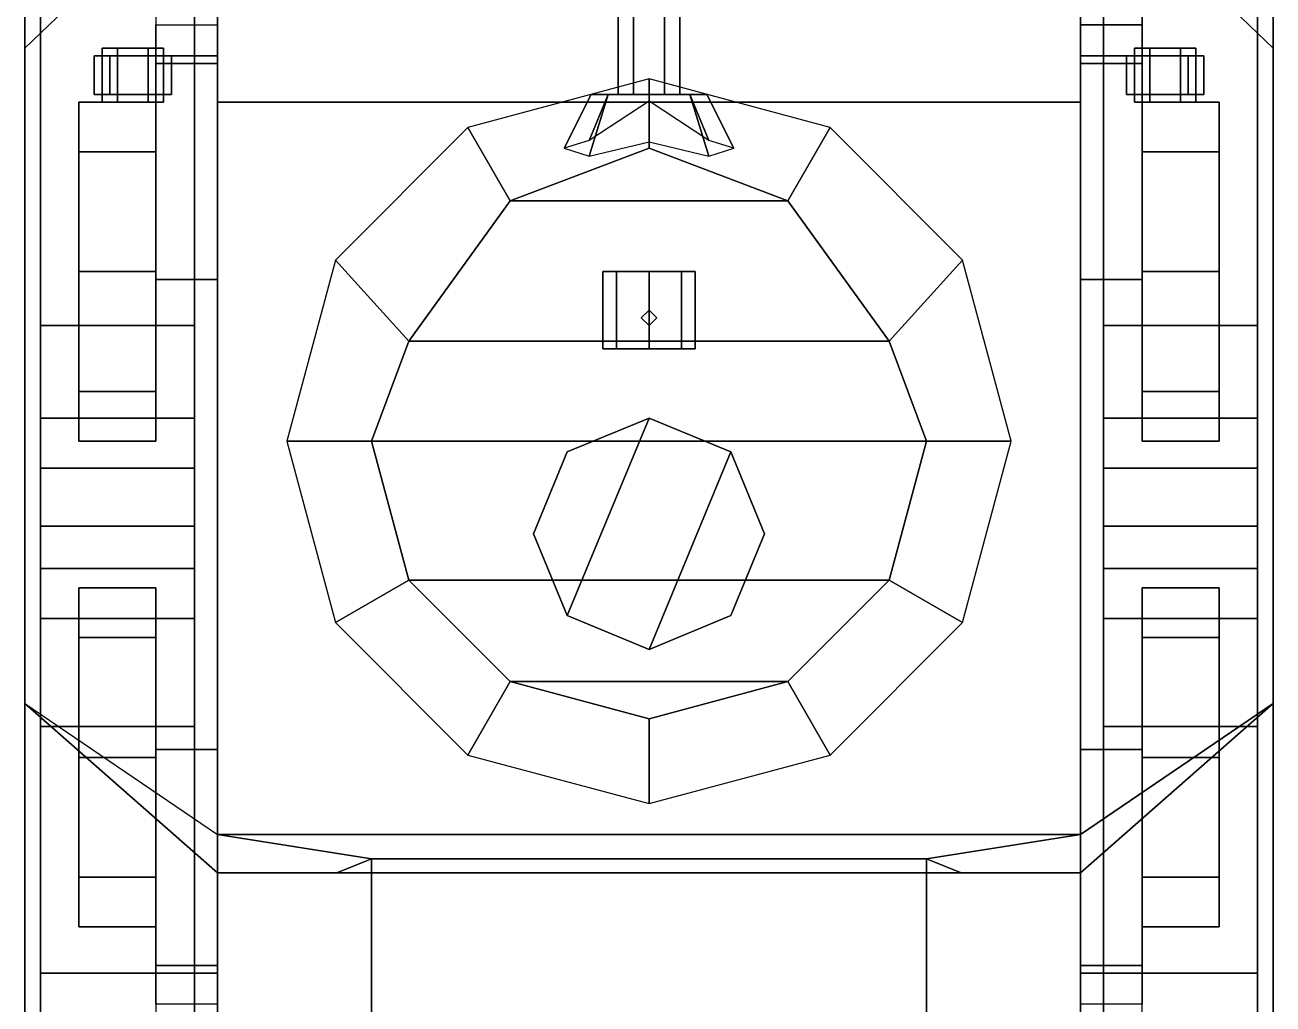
# Model space of a CAD drawing. Header units: millimetres. Extents: x -0.8 to 3, y -1.8 to 10.
# Drawn here: x -0.81 to 0.81, y -0.69 to 0.58 of the extents above; entities that cross this region are included whole.
import ezdxf

# ---------------------------------------------------------------- set-up
doc = ezdxf.new("R2010")
doc.units = ezdxf.units.MM
for name, color, linetype in [('barrel', 1, 'Continuous'), ('tracks', 3, 'Continuous'), ('turret', 2, 'Continuous'), ('wheels', 2, 'Continuous')]:
    doc.layers.add(name, color=color, linetype=linetype)

msp = doc.modelspace()

# ---------------------------------------------------------------- linework, layer by layer
for points in [[(-0.56, 1.53, 0.56), (-0.56, 0.97, 0.3), (-0.56, -1.57, 0.3), (-0.56, 1.6, 0.74)], [(-0.56, 1.6, 0.74), (-0.56, -1.57, 0.3), (-0.56, -1.57, 0.74), (-0.56, 1.16, 0.87)], [(0.56, -1.57, 0.3), (0.56, 0.97, 0.3), (0.56, 1.53, 0.56), (0.56, 1.6, 0.74)], [(0.56, -1.57, 0.74), (0.56, -1.57, 0.3), (0.56, 1.6, 0.74), (0.56, 1.16, 0.87)], [(-0.56, 1.16, 0.84), (-0.56, -1.57, 0.71), (-0.81, -1.57, 0.71), (-0.81, 1.16, 0.84)], [(-0.81, 1.16, 0.84), (-0.81, -1.57, 0.71), (-0.81, -1.57, 0.74), (-0.81, 1.16, 0.87)], [(-0.81, 1.16, 0.87), (-0.81, 0.55, 0.841), (-0.56, 0.79, 0.8524), (-0.56, 1.16, 0.87)], [(0.81, 1.16, 0.84), (0.81, -1.57, 0.71), (0.56, -1.57, 0.71), (0.56, 1.16, 0.84)], [(0.56, 1.16, 0.87), (0.56, 0.79, 0.8524), (0.81, 0.55, 0.841), (0.81, 1.16, 0.87)], [(0.81, -1.57, 0.74), (0.81, -1.57, 0.71), (0.81, 1.16, 0.84), (0.81, 1.16, 0.87)], [(-0.56, -1.57, 0.3), (-0.56, 0.97, 0.3), (0.56, 0.97, 0.3), (0.56, -1.57, 0.3)], [(0.56, 0.63, 0.27), (0.56, 0.58, 0.3), (0.56, 0.58, 0.3), (0.56, 0.8907, 0.3)], [(-0.56, 0.79, 0.8524), (-0.81, 0.55, 0.841), (-0.81, 0.55, 1.22), (-0.56, 0.79, 1.33)], [(-0.81, 0.55, 1.22), (-0.81, -0.3, 1.22), (-0.56, -0.47, 1.33), (-0.56, 0.79, 1.33)], [(-0.56, 0.79, 1.33), (-0.56, -0.47, 1.33), (0.56, -0.47, 1.33), (0.56, 0.79, 1.33)], [(0.81, 0.55, 1.22), (0.81, 0.55, 0.841), (0.56, 0.79, 0.8524), (0.56, 0.79, 1.33)], [(0.56, -0.47, 1.33), (0.81, -0.3, 1.22), (0.81, 0.55, 1.22), (0.56, 0.79, 1.33)], [(-0.56, 0.54, 0.44), (-0.56, 0.62, 0.44), (-0.64, 0.62, 0.44), (-0.64, 0.54, 0.44)], [(-0.56, 0.58, 0.3), (-0.56, 0.53, 0.27), (-0.56, 0.58, 0.26), (-0.56, 0.63, 0.27)], [(0.64, 0.63, 0.27), (0.64, 0.58, 0.26), (0.56, 0.58, 0.26), (0.56, 0.63, 0.27)], [(0.56, 0.58, 0.3), (0.56, 0.63, 0.27), (0.56, 0.58, 0.26), (0.56, 0.53, 0.27)], [(0.56, 0.62, 0.44), (0.56, 0.54, 0.44), (0.64, 0.54, 0.44), (0.64, 0.62, 0.44)], [(0.64, 0.58, 0.44), (0.64, 0.58, 0.26), (0.64, 0.63, 0.27), (0.64, 0.62, 0.44)], [(-0.64, 0.58, 0.44), (-0.64, 0.58, 0.26), (-0.64, 0.53, 0.27), (-0.64, 0.54, 0.44)], [(-0.64, 0.53, 0.27), (-0.64, 0.58, 0.26), (-0.56, 0.58, 0.26), (-0.56, 0.53, 0.27)], [(-0.56, 0.53, 0.27), (-0.56, 0.58, 0.3), (-0.56, 0.58, 0.3), (-0.56, 0.2693, 0.3)], [(0.56, 0.53, 0.27), (0.56, 0.58, 0.26), (0.64, 0.58, 0.26), (0.64, 0.53, 0.27)], [(0.56, 0.58, 0.3), (0.56, 0.53, 0.27), (0.56, 0.53, 0.27), (0.56, 0.2693, 0.3)], [(0.64, 0.53, 0.27), (0.64, 0.58, 0.26), (0.64, 0.58, 0.44), (0.64, 0.54, 0.44)], [(-0.81, 0.55, 0.841), (-0.81, -0.3, 0.8005), (-0.81, -0.3, 1.22), (-0.81, 0.55, 1.22)], [(-0.7, 0.54, 1.38), (-0.7, 0.49, 1.38), (-0.72, 0.49, 1.33), (-0.72, 0.54, 1.33)], [(-0.72, 0.54, 1.33), (-0.72, 0.49, 1.33), (-0.7, 0.49, 1.38), (-0.7, 0.54, 1.38)], [(-0.72, 0.54, 1.25), (-0.72, 0.49, 1.25), (-0.72, 0.49, 1.33), (-0.72, 0.54, 1.33)], [(-0.72, 0.54, 1.33), (-0.72, 0.49, 1.33), (-0.72, 0.49, 1.25), (-0.72, 0.54, 1.25)], [(-0.63, 0.55, 1.33), (-0.71, 0.55, 1.33), (-0.69, 0.55, 1.3646), (-0.65, 0.55, 1.3646)], [(-0.69, 0.55, 1.3646), (-0.71, 0.55, 1.33), (-0.71, 0.48, 1.33), (-0.69, 0.48, 1.3646)], [(-0.65, 0.55, 1.2954), (-0.69, 0.55, 1.2954), (-0.71, 0.55, 1.33), (-0.63, 0.55, 1.33)], [(-0.71, 0.55, 1.33), (-0.69, 0.55, 1.2954), (-0.69, 0.48, 1.2954), (-0.71, 0.48, 1.33)], [(-0.7, 0.54, 1.38), (-0.7, 0.49, 1.38), (-0.64, 0.49, 1.38), (-0.64, 0.54, 1.38)], [(-0.64, 0.54, 1.38), (-0.64, 0.49, 1.38), (-0.7, 0.49, 1.38), (-0.7, 0.54, 1.38)], [(-0.69, 0.55, 1.2954), (-0.65, 0.55, 1.2954), (-0.65, 0.48, 1.2954), (-0.69, 0.48, 1.2954)], [(-0.65, 0.55, 1.3646), (-0.69, 0.55, 1.3646), (-0.69, 0.48, 1.3646), (-0.65, 0.48, 1.3646)], [(-0.63, 0.55, 1.33), (-0.65, 0.55, 1.3646), (-0.65, 0.48, 1.3646), (-0.63, 0.48, 1.33)], [(-0.65, 0.55, 1.2954), (-0.63, 0.55, 1.33), (-0.63, 0.48, 1.33), (-0.65, 0.48, 1.2954)], [(-0.64, 0.54, 0.44), (-0.64, 0.53, 0.27), (-0.64, 0.25, 0.21), (-0.64, 0.25, 0.29)], [(-0.56, 0.25, 0.29), (-0.56, 0.54, 0.44), (-0.64, 0.54, 0.44), (-0.64, 0.25, 0.29)], [(-0.64, 0.54, 1.38), (-0.64, 0.49, 1.38), (-0.62, 0.49, 1.33), (-0.62, 0.54, 1.33)], [(-0.62, 0.54, 1.33), (-0.62, 0.49, 1.33), (-0.64, 0.49, 1.38), (-0.64, 0.54, 1.38)], [(-0.62, 0.54, 1.33), (-0.62, 0.49, 1.33), (-0.62, 0.49, 1.3), (-0.62, 0.54, 1.3)], [(-0.62, 0.54, 1.3), (-0.62, 0.49, 1.3), (-0.62, 0.49, 1.33), (-0.62, 0.54, 1.33)], [(0.64, 0.25, 0.29), (0.64, 0.54, 0.44), (0.56, 0.54, 0.44), (0.56, 0.25, 0.29)], [(0.62, 0.54, 1.3), (0.62, 0.49, 1.3), (0.62, 0.49, 1.33), (0.62, 0.54, 1.33)], [(0.62, 0.54, 1.33), (0.62, 0.49, 1.33), (0.62, 0.49, 1.3), (0.62, 0.54, 1.3)], [(0.62, 0.54, 1.33), (0.62, 0.49, 1.33), (0.64, 0.49, 1.38), (0.64, 0.54, 1.38)], [(0.64, 0.54, 1.38), (0.64, 0.49, 1.38), (0.62, 0.49, 1.33), (0.62, 0.54, 1.33)], [(0.65, 0.55, 1.3646), (0.63, 0.55, 1.33), (0.63, 0.48, 1.33), (0.65, 0.48, 1.3646)], [(0.71, 0.55, 1.33), (0.63, 0.55, 1.33), (0.65, 0.55, 1.3646), (0.69, 0.55, 1.3646)], [(0.63, 0.55, 1.33), (0.65, 0.55, 1.2954), (0.65, 0.48, 1.2954), (0.63, 0.48, 1.33)], [(0.69, 0.55, 1.2954), (0.65, 0.55, 1.2954), (0.63, 0.55, 1.33), (0.71, 0.55, 1.33)], [(0.64, 0.25, 0.21), (0.64, 0.53, 0.27), (0.64, 0.54, 0.44), (0.64, 0.25, 0.29)], [(0.64, 0.54, 1.38), (0.64, 0.49, 1.38), (0.7, 0.49, 1.38), (0.7, 0.54, 1.38)], [(0.7, 0.54, 1.38), (0.7, 0.49, 1.38), (0.64, 0.49, 1.38), (0.64, 0.54, 1.38)], [(0.65, 0.55, 1.2954), (0.69, 0.55, 1.2954), (0.69, 0.48, 1.2954), (0.65, 0.48, 1.2954)], [(0.69, 0.55, 1.3646), (0.65, 0.55, 1.3646), (0.65, 0.48, 1.3646), (0.69, 0.48, 1.3646)], [(0.71, 0.55, 1.33), (0.69, 0.55, 1.3646), (0.69, 0.48, 1.3646), (0.71, 0.48, 1.33)], [(0.69, 0.55, 1.2954), (0.71, 0.55, 1.33), (0.71, 0.48, 1.33), (0.69, 0.48, 1.2954)], [(0.7, 0.54, 1.38), (0.7, 0.49, 1.38), (0.72, 0.49, 1.33), (0.72, 0.54, 1.33)], [(0.72, 0.54, 1.33), (0.72, 0.49, 1.33), (0.7, 0.49, 1.38), (0.7, 0.54, 1.38)], [(0.72, 0.54, 1.25), (0.72, 0.49, 1.25), (0.72, 0.49, 1.33), (0.72, 0.54, 1.33)], [(0.72, 0.54, 1.33), (0.72, 0.49, 1.33), (0.72, 0.49, 1.25), (0.72, 0.54, 1.25)], [(0.81, -0.3, 1.22), (0.81, -0.3, 0.8005), (0.81, 0.55, 0.841), (0.81, 0.55, 1.22)], [(-0.64, 0.25, 0.21), (-0.64, 0.53, 0.27), (-0.56, 0.53, 0.27), (-0.56, 0.25, 0.21)], [(-0.56, 0.25, 0.21), (-0.56, 0.53, 0.27), (-0.56, 0.2693, 0.3), (-0.56, 0.25, 0.29)], [(0.56, 0.2693, 0.3), (0.56, 0.53, 0.27), (0.56, 0.25, 0.21), (0.56, 0.25, 0.29)], [(0.56, 0.25, 0.21), (0.56, 0.53, 0.27), (0.64, 0.53, 0.27), (0.64, 0.25, 0.21)], [(-0.65, 0.48, 1.3646), (-0.69, 0.48, 1.3646), (-0.71, 0.48, 1.33), (-0.63, 0.48, 1.33)], [(-0.63, 0.48, 1.33), (-0.71, 0.48, 1.33), (-0.69, 0.48, 1.2954), (-0.65, 0.48, 1.2954)], [(0.56, 0.48, 1.33), (0.56, 0.48, 1.33), (-0.56, 0.48, 1.33)], [(0.69, 0.48, 1.3646), (0.65, 0.48, 1.3646), (0.63, 0.48, 1.33), (0.71, 0.48, 1.33)], [(0.71, 0.48, 1.33), (0.63, 0.48, 1.33), (0.65, 0.48, 1.2954), (0.69, 0.48, 1.2954)], [(-0.64, 0.25, 0.29), (-0.64, 0.25, 0.21), (-0.56, 0.25, 0.21), (-0.56, 0.25, 0.29)], [(0.56, 0.25, 0.29), (0.56, 0.25, 0.21), (0.64, 0.25, 0.21), (0.64, 0.25, 0.29)], [(-0.81, -0.3, 0.8005), (-0.56, -0.52, 0.79), (-0.56, -0.52, 1.14), (-0.81, -0.3, 1.22)], [(-0.81, -0.3, 0.8005), (-0.81, -1.57, 0.74), (-0.56, -1.57, 0.74), (-0.56, -0.52, 0.79)], [(0.56, -0.52, 1.14), (0.56, -0.52, 0.79), (0.81, -0.3, 0.8005), (0.81, -0.3, 1.22)], [(0.56, -0.52, 1.14), (0.81, -0.3, 1.22), (0.81, -0.3, 1.22), (0.56, -0.47, 1.33)], [(0.56, -0.52, 0.79), (0.56, -1.57, 0.74), (0.81, -1.57, 0.74), (0.81, -0.3, 0.8005)], [(-0.64, -0.36, 0.29), (-0.64, -0.65, 0.44), (-0.56, -0.65, 0.44), (-0.56, -0.36, 0.29)], [(-0.64, -0.36, 0.21), (-0.64, -0.64, 0.27), (-0.64, -0.65, 0.44), (-0.64, -0.36, 0.29)], [(-0.56, -0.36, 0.21), (-0.56, -0.64, 0.27), (-0.64, -0.64, 0.27), (-0.64, -0.36, 0.21)], [(-0.56, -0.36, 0.29), (-0.56, -0.36, 0.21), (-0.64, -0.36, 0.21), (-0.64, -0.36, 0.29)], [(-0.56, -0.3793, 0.3), (-0.56, -0.64, 0.27), (-0.56, -0.36, 0.21), (-0.56, -0.36, 0.29)], [(0.56, -0.36, 0.21), (0.56, -0.64, 0.27), (0.56, -0.3793, 0.3), (0.56, -0.36, 0.29)], [(0.56, -0.36, 0.29), (0.56, -0.65, 0.44), (0.64, -0.65, 0.44), (0.64, -0.36, 0.29)], [(0.64, -0.36, 0.29), (0.64, -0.36, 0.21), (0.56, -0.36, 0.21), (0.56, -0.36, 0.29)], [(0.64, -0.36, 0.21), (0.64, -0.64, 0.27), (0.56, -0.64, 0.27), (0.56, -0.36, 0.21)], [(0.64, -0.65, 0.44), (0.64, -0.64, 0.27), (0.64, -0.36, 0.21), (0.64, -0.36, 0.29)], [(-0.56, -0.69, 0.3), (-0.56, -0.64, 0.27), (-0.56, -0.64, 0.27), (-0.56, -0.3793, 0.3)], [(0.56, -0.64, 0.27), (0.56, -0.69, 0.3), (0.56, -0.69, 0.3), (0.56, -0.3793, 0.3)], [(-0.56, -0.47, 1.33), (-0.36, -0.5016, 1.21), (0.36, -0.5016, 1.21), (0.56, -0.47, 1.33)], [(-0.56, -0.47, 1.33), (-0.56, -0.52, 1.14), (-0.4052, -0.52, 1.14), (-0.36, -0.5016, 1.21)], [(0.36, -0.5016, 1.21), (0.4052, -0.52, 1.14), (0.56, -0.52, 1.14), (0.56, -0.47, 1.33)], [(-0.4052, -0.52, 1.14), (-0.4052, -0.52, 1.14), (-0.36, -0.52, 1.21), (-0.36, -0.5016, 1.21)], [(-0.36, -0.5016, 1.21), (-0.36, -1.27, 1.21), (0.36, -1.27, 1.21), (0.36, -0.5016, 1.21)], [(0.36, -0.52, 1.21), (0.4052, -0.52, 1.14), (0.4052, -0.52, 1.14), (0.36, -0.5016, 1.21)], [(-0.56, -0.52, 0.79), (-0.56, -1.57, 0.74), (-0.56, -1.57, 0.82), (-0.56, -0.52, 0.9)], [(-0.56, -0.52, 0.9), (-0.56, -1.57, 0.82), (-0.56, -1.5, 0.91), (-0.56, -0.52, 0.9)], [(-0.56, -0.52, 0.9), (-0.56, -1.5, 0.91), (-0.36, -1.27, 1.21), (-0.36, -0.52, 1.21)], [(-0.56, -0.52, 1.14), (-0.56, -0.52, 0.79), (0.56, -0.52, 0.79), (0.56, -0.52, 1.14)], [(0.36, -1.27, 1.21), (0.56, -1.5, 0.91), (0.56, -0.52, 0.9), (0.36, -0.52, 1.21)], [(0.56, -1.57, 0.82), (0.56, -1.57, 0.74), (0.56, -0.52, 0.79), (0.56, -0.52, 0.9)], [(0.56, -1.5, 0.91), (0.56, -1.57, 0.82), (0.56, -0.52, 0.9)], [(-0.64, -0.64, 0.27), (-0.64, -0.69, 0.26), (-0.64, -0.69, 0.44), (-0.64, -0.65, 0.44)], [(-0.56, -0.64, 0.27), (-0.56, -0.69, 0.26), (-0.64, -0.69, 0.26), (-0.64, -0.64, 0.27)], [(-0.56, -0.69, 0.3), (-0.56, -0.74, 0.27), (-0.56, -0.69, 0.26), (-0.56, -0.64, 0.27)], [(0.56, -0.69, 0.3), (0.56, -0.64, 0.27), (0.56, -0.69, 0.26), (0.56, -0.74, 0.27)], [(0.64, -0.64, 0.27), (0.64, -0.69, 0.26), (0.56, -0.69, 0.26), (0.56, -0.64, 0.27)], [(0.64, -0.69, 0.44), (0.64, -0.69, 0.26), (0.64, -0.64, 0.27), (0.64, -0.65, 0.44)], [(-0.56, -0.73, 0.44), (-0.56, -0.65, 0.44), (-0.64, -0.65, 0.44), (-0.64, -0.73, 0.44)], [(0.56, -0.65, 0.44), (0.56, -0.73, 0.44), (0.64, -0.73, 0.44), (0.64, -0.65, 0.44)], [(-0.56, -0.74, 0.27), (-0.56, -0.69, 0.3), (-0.56, -0.69, 0.3), (-0.56, -1.0007, 0.3)]]:
    msp.add_3dface(points)
at = {"layer": 'barrel'}
for points in [[(-0.02, 0.68, 1.5846), (-0.04, 0.68, 1.55), (-0.04, 0.49, 1.55), (-0.02, 0.49, 1.5846)], [(-0.04, 0.68, 1.55), (-0.02, 0.68, 1.5154), (-0.02, 0.49, 1.5154), (-0.04, 0.49, 1.55)], [(0.02, 0.68, 1.5846), (-0.02, 0.68, 1.5846), (-0.02, 0.49, 1.5846), (0.02, 0.49, 1.5846)], [(-0.02, 0.68, 1.5154), (0.02, 0.68, 1.5154), (0.02, 0.49, 1.5154), (-0.02, 0.49, 1.5154)], [(0.04, 0.68, 1.55), (0.02, 0.68, 1.5846), (0.02, 0.49, 1.5846), (0.04, 0.49, 1.55)], [(0.02, 0.68, 1.5154), (0.04, 0.68, 1.55), (0.04, 0.49, 1.55), (0.02, 0.49, 1.5154)]]:
    msp.add_3dface(points, dxfattribs=at)
at = {"layer": 'tracks'}
for points in [[(-0.79, 0.96), (-0.79, -1.04), (-0.79, -1.03, 0.03), (-0.79, 0.94, 0.03)], [(-0.59, 0.96), (-0.59, -1.04), (-0.79, -1.04), (-0.79, 0.96)], [(-0.59, -1.03, 0.03), (-0.59, -1.04), (-0.59, 0.96), (-0.59, 0.94, 0.03)], [(0.59, 0.96), (0.59, -1.04), (0.59, -1.03, 0.03), (0.59, 0.94, 0.03)], [(0.79, 0.96), (0.79, -1.04), (0.59, -1.04), (0.59, 0.96)], [(0.79, -1.03, 0.03), (0.79, -1.04), (0.79, 0.96), (0.79, 0.94, 0.03)], [(-0.79, 0.94, 0.03), (-0.79, -1.03, 0.03), (-0.59, -1.03, 0.03), (-0.59, 0.94, 0.03)], [(0.59, 0.94, 0.03), (0.59, -1.03, 0.03), (0.79, -1.03, 0.03), (0.79, 0.94, 0.03)], [(-0.59, 0.19, 0.7), (-0.59, 0.67, 0.7), (-0.79, 0.67, 0.7), (-0.79, 0.19, 0.7)], [(-0.79, 0.19, 0.7), (-0.79, 0.67, 0.7), (-0.79, 0.67, 0.67), (-0.79, 0.19, 0.67)], [(-0.79, 0.19, 0.67), (-0.79, 0.67, 0.67), (-0.59, 0.67, 0.67), (-0.59, 0.19, 0.67)], [(-0.59, 0.67, 0.67), (-0.59, 0.67, 0.7), (-0.59, 0.19, 0.7), (-0.59, 0.19, 0.67)], [(0.59, 0.19, 0.7), (0.59, 0.67, 0.7), (0.59, 0.67, 0.67), (0.59, 0.19, 0.67)], [(0.79, 0.19, 0.7), (0.79, 0.67, 0.7), (0.59, 0.67, 0.7), (0.59, 0.19, 0.7)], [(0.59, 0.19, 0.67), (0.59, 0.67, 0.67), (0.79, 0.67, 0.67), (0.79, 0.19, 0.67)], [(0.79, 0.67, 0.67), (0.79, 0.67, 0.7), (0.79, 0.19, 0.7), (0.79, 0.19, 0.67)], [(-0.59, -0.07, 0.71), (-0.59, 0.19, 0.7), (-0.79, 0.19, 0.7), (-0.79, -0.07, 0.71)], [(-0.79, -0.07, 0.71), (-0.79, 0.19, 0.7), (-0.79, 0.19, 0.67), (-0.79, -0.07, 0.68)], [(-0.79, -0.07, 0.68), (-0.79, 0.19, 0.67), (-0.59, 0.19, 0.67), (-0.59, -0.07, 0.68)], [(-0.59, 0.19, 0.67), (-0.59, 0.19, 0.7), (-0.59, -0.07, 0.71), (-0.59, -0.07, 0.68)], [(0.59, -0.07, 0.71), (0.59, 0.19, 0.7), (0.59, 0.19, 0.67), (0.59, -0.07, 0.68)], [(0.79, -0.07, 0.71), (0.79, 0.19, 0.7), (0.59, 0.19, 0.7), (0.59, -0.07, 0.71)], [(0.59, -0.07, 0.68), (0.59, 0.19, 0.67), (0.79, 0.19, 0.67), (0.79, -0.07, 0.68)], [(0.79, 0.19, 0.67), (0.79, 0.19, 0.7), (0.79, -0.07, 0.71), (0.79, -0.07, 0.68)], [(-0.79, -0.33, 0.64), (-0.79, -0.07, 0.68), (-0.59, -0.07, 0.68), (-0.59, -0.33, 0.64)], [(-0.79, -0.33, 0.67), (-0.79, -0.07, 0.71), (-0.79, -0.07, 0.68), (-0.79, -0.33, 0.64)], [(-0.59, -0.33, 0.67), (-0.59, -0.07, 0.71), (-0.79, -0.07, 0.71), (-0.79, -0.33, 0.67)], [(-0.59, -0.07, 0.68), (-0.59, -0.07, 0.71), (-0.59, -0.33, 0.67), (-0.59, -0.33, 0.64)], [(0.79, -0.33, 0.67), (0.79, -0.07, 0.71), (0.59, -0.07, 0.71), (0.59, -0.33, 0.67)], [(0.59, -0.33, 0.64), (0.59, -0.07, 0.68), (0.79, -0.07, 0.68), (0.79, -0.33, 0.64)], [(0.59, -0.33, 0.67), (0.59, -0.07, 0.71), (0.59, -0.07, 0.68), (0.59, -0.33, 0.64)], [(0.79, -0.07, 0.68), (0.79, -0.07, 0.71), (0.79, -0.33, 0.67), (0.79, -0.33, 0.64)], [(-0.79, -0.65, 0.64), (-0.79, -0.33, 0.67), (-0.79, -0.33, 0.64), (-0.79, -0.65, 0.61)], [(-0.59, -0.65, 0.64), (-0.59, -0.33, 0.67), (-0.79, -0.33, 0.67), (-0.79, -0.65, 0.64)], [(-0.79, -0.65, 0.61), (-0.79, -0.33, 0.64), (-0.59, -0.33, 0.64), (-0.59, -0.65, 0.61)], [(-0.59, -0.33, 0.64), (-0.59, -0.33, 0.67), (-0.59, -0.65, 0.64), (-0.59, -0.65, 0.61)], [(0.59, -0.65, 0.64), (0.59, -0.33, 0.67), (0.59, -0.33, 0.64), (0.59, -0.65, 0.61)], [(0.59, -0.65, 0.61), (0.59, -0.33, 0.64), (0.79, -0.33, 0.64), (0.79, -0.65, 0.61)], [(0.79, -0.65, 0.64), (0.79, -0.33, 0.67), (0.59, -0.33, 0.67), (0.59, -0.65, 0.64)], [(0.79, -0.33, 0.64), (0.79, -0.33, 0.67), (0.79, -0.65, 0.64), (0.79, -0.65, 0.61)], [(-0.59, -1.19, 0.64), (-0.59, -0.65, 0.64), (-0.79, -0.65, 0.64), (-0.79, -1.19, 0.64)], [(-0.79, -1.19, 0.64), (-0.79, -0.65, 0.64), (-0.79, -0.65, 0.61), (-0.79, -1.19, 0.61)], [(-0.79, -1.19, 0.61), (-0.79, -0.65, 0.61), (-0.59, -0.65, 0.61), (-0.59, -1.19, 0.61)], [(-0.59, -0.65, 0.61), (-0.59, -0.65, 0.64), (-0.59, -1.19, 0.64), (-0.59, -1.19, 0.61)], [(0.79, -1.19, 0.64), (0.79, -0.65, 0.64), (0.59, -0.65, 0.64), (0.59, -1.19, 0.64)], [(0.59, -1.19, 0.64), (0.59, -0.65, 0.64), (0.59, -0.65, 0.61), (0.59, -1.19, 0.61)], [(0.59, -1.19, 0.61), (0.59, -0.65, 0.61), (0.79, -0.65, 0.61), (0.79, -1.19, 0.61)], [(0.79, -0.65, 0.61), (0.79, -0.65, 0.64), (0.79, -1.19, 0.64), (0.79, -1.19, 0.61)]]:
    msp.add_3dface(points, dxfattribs=at)
at = {"layer": 'turret'}
for points in [[(0, 0.51, 1.33), (-0.235, 0.447, 1.33), (-0.18, 0.3518, 1.71), (0, 0.42, 1.69)], [(0.235, 0.447, 1.33), (0, 0.51, 1.33), (0, 0.42, 1.69), (0.18, 0.3518, 1.71)], [(-0.053, 0.49, 1.603), (-0.075, 0.49, 1.55), (-0.11, 0.42, 1.55), (-0.0778, 0.41, 1.6278)], [(-0.075, 0.49, 1.55), (-0.053, 0.49, 1.497), (-0.0778, 0.43, 1.4722), (-0.11, 0.42, 1.55)], [(0, 0.49, 1.625), (-0.053, 0.49, 1.603), (-0.0778, 0.41, 1.6278), (0, 0.4286, 1.6557)], [(-0.053, 0.49, 1.497), (0, 0.49, 1.475), (0, 0.4813, 1.4447), (-0.0778, 0.43, 1.4722)], [(0.053, 0.49, 1.603), (-0.075, 0.49, 1.55), (-0.053, 0.49, 1.603), (0, 0.49, 1.625)], [(0.075, 0.49, 1.55), (-0.053, 0.49, 1.497), (-0.075, 0.49, 1.55), (0.053, 0.49, 1.603)], [(0.053, 0.49, 1.497), (0, 0.49, 1.475), (-0.053, 0.49, 1.497), (0.075, 0.49, 1.55)], [(0.053, 0.49, 1.603), (0, 0.49, 1.625), (0, 0.4286, 1.6557), (0.0778, 0.41, 1.6278)], [(0, 0.49, 1.475), (0.053, 0.49, 1.497), (0.0778, 0.43, 1.4722), (0, 0.4813, 1.4447)], [(0.075, 0.49, 1.55), (0.053, 0.49, 1.603), (0.0778, 0.41, 1.6278), (0.11, 0.42, 1.55)], [(0.053, 0.49, 1.497), (0.075, 0.49, 1.55), (0.11, 0.42, 1.55), (0.0778, 0.43, 1.4722)], [(-0.235, 0.447, 1.33), (-0.407, 0.275, 1.33), (-0.3118, 0.17, 1.76), (-0.18, 0.3518, 1.71)], [(0.407, 0.275, 1.33), (0.235, 0.447, 1.33), (0.18, 0.3518, 1.71), (0.3118, 0.17, 1.76)], [(0, 0.42, 1.69), (-0.18, 0.3518, 1.71), (0.18, 0.3518, 1.71), (0, 0.42, 1.69)], [(-0.18, 0.3518, 1.71), (-0.3118, 0.17, 1.76), (0.3118, 0.17, 1.76), (0.18, 0.3518, 1.71)], [(-0.407, 0.275, 1.33), (-0.47, 0.04, 1.33), (-0.36, 0.04, 1.76), (-0.3118, 0.17, 1.76)], [(-0.0424, 0.26, 1.9124), (-0.06, 0.26, 1.87), (-0.06, 0.16, 1.87), (-0.0424, 0.16, 1.9124)], [(-0.06, 0.26, 1.87), (-0.0424, 0.26, 1.8276), (-0.0424, 0.16, 1.8276), (-0.06, 0.16, 1.87)], [(0.0424, 0.26, 1.9124), (-0.06, 0.26, 1.87), (-0.0424, 0.26, 1.9124), (0, 0.26, 1.93)], [(0.06, 0.26, 1.87), (-0.0424, 0.26, 1.8276), (-0.06, 0.26, 1.87), (0.0424, 0.26, 1.9124)], [(0, 0.26, 1.93), (-0.0424, 0.26, 1.9124), (-0.0424, 0.16, 1.9124), (0, 0.16, 1.93)], [(-0.0424, 0.26, 1.8276), (0, 0.26, 1.81), (0, 0.16, 1.81), (-0.0424, 0.16, 1.8276)], [(0.0424, 0.26, 1.8276), (0, 0.26, 1.81), (-0.0424, 0.26, 1.8276), (0.06, 0.26, 1.87)], [(0.0424, 0.26, 1.9124), (0, 0.26, 1.93), (0, 0.16, 1.93), (0.0424, 0.16, 1.9124)], [(0, 0.26, 1.81), (0.0424, 0.26, 1.8276), (0.0424, 0.16, 1.8276), (0, 0.16, 1.81)], [(0.06, 0.26, 1.87), (0.0424, 0.26, 1.9124), (0.0424, 0.16, 1.9124), (0.06, 0.16, 1.87)], [(0.0424, 0.26, 1.8276), (0.06, 0.26, 1.87), (0.06, 0.16, 1.87), (0.0424, 0.16, 1.8276)], [(0.47, 0.04, 1.33), (0.407, 0.275, 1.33), (0.3118, 0.17, 1.76), (0.36, 0.04, 1.76)], [(0, 0.21, 1.74), (-0.01, 0.2, 1.74), (-0.01, 0.2, 1.82), (0, 0.21, 1.81)], [(-0.01, 0.2, 1.74), (0, 0.19, 1.75), (0, 0.19, 1.81), (-0.01, 0.2, 1.82)], [(0.01, 0.2, 1.74), (0, 0.21, 1.74), (0, 0.21, 1.81), (0.01, 0.2, 1.82)], [(0, 0.19, 1.75), (0.01, 0.2, 1.74), (0.01, 0.2, 1.82), (0, 0.19, 1.81)], [(-0.3118, 0.17, 1.76), (-0.36, 0.04, 1.76), (0.36, 0.04, 1.76), (0.3118, 0.17, 1.76)], [(0.06, 0.16, 1.87), (-0.0424, 0.16, 1.9124), (-0.06, 0.16, 1.87), (0.0424, 0.16, 1.8276)], [(0.0424, 0.16, 1.8276), (-0.06, 0.16, 1.87), (-0.0424, 0.16, 1.8276), (0, 0.16, 1.81)], [(0.0424, 0.16, 1.9124), (0, 0.16, 1.93), (-0.0424, 0.16, 1.9124), (0.06, 0.16, 1.87)], [(-0.1061, 0.0261, 1.82), (-0.15, -0.08, 1.82), (-0.1061, -0.1861, 1.82), (0, 0.07, 1.82)], [(0, 0.07, 1.76), (-0.1061, 0.0261, 1.76), (-0.1061, 0.0261, 1.82), (0, 0.07, 1.82)], [(0, 0.07, 1.82), (-0.1061, -0.1861, 1.82), (0, -0.23, 1.82), (0.1061, 0.0261, 1.82)], [(0.1061, 0.0261, 1.76), (0, 0.07, 1.76), (0, 0.07, 1.82), (0.1061, 0.0261, 1.82)], [(-0.47, 0.04, 1.33), (-0.407, -0.195, 1.33), (-0.3118, -0.14, 1.76), (-0.36, 0.04, 1.76)], [(-0.36, 0.04, 1.76), (-0.3118, -0.14, 1.76), (0.3118, -0.14, 1.76), (0.36, 0.04, 1.76)], [(0.407, -0.195, 1.33), (0.47, 0.04, 1.33), (0.36, 0.04, 1.76), (0.3118, -0.14, 1.76)], [(-0.1061, 0.0261, 1.76), (-0.15, -0.08, 1.76), (-0.15, -0.08, 1.82), (-0.1061, 0.0261, 1.82)], [(0.1061, 0.0261, 1.82), (0, -0.23, 1.82), (0.1061, -0.1861, 1.82), (0.15, -0.08, 1.82)], [(0.15, -0.08, 1.76), (0.1061, 0.0261, 1.76), (0.1061, 0.0261, 1.82), (0.15, -0.08, 1.82)], [(-0.15, -0.08, 1.76), (-0.1061, -0.1861, 1.76), (-0.1061, -0.1861, 1.82), (-0.15, -0.08, 1.82)], [(0.1061, -0.1861, 1.76), (0.15, -0.08, 1.76), (0.15, -0.08, 1.82), (0.1061, -0.1861, 1.82)], [(-0.407, -0.195, 1.33), (-0.235, -0.367, 1.33), (-0.18, -0.2718, 1.76), (-0.3118, -0.14, 1.76)], [(-0.3118, -0.14, 1.76), (-0.18, -0.2718, 1.76), (0.18, -0.2718, 1.76), (0.3118, -0.14, 1.76)], [(0.235, -0.367, 1.33), (0.407, -0.195, 1.33), (0.3118, -0.14, 1.76), (0.18, -0.2718, 1.76)], [(-0.1061, -0.1861, 1.76), (0, -0.23, 1.76), (0, -0.23, 1.82), (-0.1061, -0.1861, 1.82)], [(0, -0.23, 1.76), (0.1061, -0.1861, 1.76), (0.1061, -0.1861, 1.82), (0, -0.23, 1.82)], [(-0.235, -0.367, 1.33), (0, -0.43, 1.33), (0, -0.32, 1.76), (-0.18, -0.2718, 1.76)], [(-0.18, -0.2718, 1.76), (0, -0.32, 1.76), (0, -0.32, 1.76), (0.18, -0.2718, 1.76)], [(0, -0.43, 1.33), (0.235, -0.367, 1.33), (0.18, -0.2718, 1.76), (0, -0.32, 1.76)]]:
    msp.add_3dface(points, dxfattribs=at)
at = {"layer": 'wheels'}
for points in [[(-0.74, 0.1044, 0.4056), (-0.74, 0.48, 0.25), (-0.74, 0.4156, 0.0944), (-0.74, 0.04, 0.25)], [(-0.64, 0.48, 0.25), (-0.64, 0.4156, 0.0944), (-0.74, 0.4156, 0.0944), (-0.74, 0.48, 0.25)], [(-0.74, 0.26, 0.47), (-0.74, 0.4156, 0.4056), (-0.74, 0.48, 0.25), (-0.74, 0.1044, 0.4056)], [(-0.64, 0.4156, 0.4056), (-0.64, 0.48, 0.25), (-0.74, 0.48, 0.25), (-0.74, 0.4156, 0.4056)], [(-0.64, 0.48, 0.25), (-0.64, 0.1044, 0.0944), (-0.64, 0.26, 0.03), (-0.64, 0.4156, 0.0944)], [(-0.64, 0.4156, 0.4056), (-0.64, 0.04, 0.25), (-0.64, 0.1044, 0.0944), (-0.64, 0.48, 0.25)], [(0.64, 0.4156, 0.0944), (0.64, 0.48, 0.25), (0.74, 0.48, 0.25), (0.74, 0.4156, 0.0944)], [(0.64, 0.1044, 0.4056), (0.64, 0.48, 0.25), (0.64, 0.4156, 0.0944), (0.64, 0.04, 0.25)], [(0.64, 0.48, 0.25), (0.64, 0.4156, 0.4056), (0.74, 0.4156, 0.4056), (0.74, 0.48, 0.25)], [(0.64, 0.26, 0.47), (0.64, 0.4156, 0.4056), (0.64, 0.48, 0.25), (0.64, 0.1044, 0.4056)], [(0.74, 0.4156, 0.4056), (0.74, 0.04, 0.25), (0.74, 0.1044, 0.0944), (0.74, 0.48, 0.25)], [(0.74, 0.48, 0.25), (0.74, 0.1044, 0.0944), (0.74, 0.26, 0.03), (0.74, 0.4156, 0.0944)], [(-0.74, 0.04, 0.25), (-0.74, 0.4156, 0.0944), (-0.74, 0.26, 0.03), (-0.74, 0.1044, 0.0944)], [(-0.64, 0.4156, 0.0944), (-0.64, 0.26, 0.03), (-0.74, 0.26, 0.03), (-0.74, 0.4156, 0.0944)], [(-0.64, 0.26, 0.47), (-0.64, 0.4156, 0.4056), (-0.74, 0.4156, 0.4056), (-0.74, 0.26, 0.47)], [(-0.64, 0.26, 0.47), (-0.64, 0.1044, 0.4056), (-0.64, 0.04, 0.25), (-0.64, 0.4156, 0.4056)], [(0.64, 0.04, 0.25), (0.64, 0.4156, 0.0944), (0.64, 0.26, 0.03), (0.64, 0.1044, 0.0944)], [(0.64, 0.26, 0.03), (0.64, 0.4156, 0.0944), (0.74, 0.4156, 0.0944), (0.74, 0.26, 0.03)], [(0.64, 0.4156, 0.4056), (0.64, 0.26, 0.47), (0.74, 0.26, 0.47), (0.74, 0.4156, 0.4056)], [(0.74, 0.26, 0.47), (0.74, 0.1044, 0.4056), (0.74, 0.04, 0.25), (0.74, 0.4156, 0.4056)], [(-0.64, 0.26, 0.03), (-0.64, 0.1044, 0.0944), (-0.74, 0.1044, 0.0944), (-0.74, 0.26, 0.03)], [(-0.64, 0.1044, 0.4056), (-0.64, 0.26, 0.47), (-0.74, 0.26, 0.47), (-0.74, 0.1044, 0.4056)], [(0.64, 0.1044, 0.0944), (0.64, 0.26, 0.03), (0.74, 0.26, 0.03), (0.74, 0.1044, 0.0944)], [(0.64, 0.26, 0.47), (0.64, 0.1044, 0.4056), (0.74, 0.1044, 0.4056), (0.74, 0.26, 0.47)], [(-0.64, 0.1044, 0.0944), (-0.64, 0.04, 0.25), (-0.74, 0.04, 0.25), (-0.74, 0.1044, 0.0944)], [(-0.64, 0.04, 0.25), (-0.64, 0.1044, 0.4056), (-0.74, 0.1044, 0.4056), (-0.74, 0.04, 0.25)], [(0.64, 0.04, 0.25), (0.64, 0.1044, 0.0944), (0.74, 0.1044, 0.0944), (0.74, 0.04, 0.25)], [(0.64, 0.1044, 0.4056), (0.64, 0.04, 0.25), (0.74, 0.04, 0.25), (0.74, 0.1044, 0.4056)], [(-0.59, 0.005, 0.6826), (-0.59, 0.07, 0.57), (-0.79, 0.07, 0.57), (-0.79, 0.005, 0.6826)], [(-0.59, 0.07, 0.57), (-0.59, 0.005, 0.4574), (-0.79, 0.005, 0.4574), (-0.79, 0.07, 0.57)], [(-0.79, -0.125, 0.6826), (-0.79, 0.005, 0.6826), (-0.79, 0.07, 0.57), (-0.79, -0.19, 0.57)], [(-0.79, -0.19, 0.57), (-0.79, 0.07, 0.57), (-0.79, 0.005, 0.4574), (-0.79, -0.125, 0.4574)], [(0.59, 0.005, 0.4574), (0.59, 0.07, 0.57), (0.79, 0.07, 0.57), (0.79, 0.005, 0.4574)], [(0.59, 0.07, 0.57), (0.59, 0.005, 0.6826), (0.79, 0.005, 0.6826), (0.79, 0.07, 0.57)], [(0.79, 0.07, 0.57), (0.79, -0.19, 0.57), (0.79, -0.125, 0.4574), (0.79, 0.005, 0.4574)], [(0.79, 0.005, 0.6826), (0.79, -0.125, 0.6826), (0.79, -0.19, 0.57), (0.79, 0.07, 0.57)], [(-0.59, -0.125, 0.6826), (-0.59, 0.005, 0.6826), (-0.79, 0.005, 0.6826), (-0.79, -0.125, 0.6826)], [(-0.59, 0.005, 0.4574), (-0.59, -0.125, 0.4574), (-0.79, -0.125, 0.4574), (-0.79, 0.005, 0.4574)], [(0.59, -0.125, 0.4574), (0.59, 0.005, 0.4574), (0.79, 0.005, 0.4574), (0.79, -0.125, 0.4574)], [(0.59, 0.005, 0.6826), (0.59, -0.125, 0.6826), (0.79, -0.125, 0.6826), (0.79, 0.005, 0.6826)], [(-0.59, -0.19, 0.57), (-0.59, -0.125, 0.6826), (-0.79, -0.125, 0.6826), (-0.79, -0.19, 0.57)], [(-0.59, -0.125, 0.4574), (-0.59, -0.19, 0.57), (-0.79, -0.19, 0.57), (-0.79, -0.125, 0.4574)], [(0.59, -0.19, 0.57), (0.59, -0.125, 0.4574), (0.79, -0.125, 0.4574), (0.79, -0.19, 0.57)], [(0.59, -0.125, 0.6826), (0.59, -0.19, 0.57), (0.79, -0.19, 0.57), (0.79, -0.125, 0.6826)], [(-0.74, -0.5256, 0.4056), (-0.74, -0.15, 0.25), (-0.74, -0.2144, 0.0944), (-0.74, -0.59, 0.25)], [(-0.64, -0.15, 0.25), (-0.64, -0.2144, 0.0944), (-0.74, -0.2144, 0.0944), (-0.74, -0.15, 0.25)], [(-0.74, -0.37, 0.47), (-0.74, -0.2144, 0.4056), (-0.74, -0.15, 0.25), (-0.74, -0.5256, 0.4056)], [(-0.64, -0.2144, 0.4056), (-0.64, -0.15, 0.25), (-0.74, -0.15, 0.25), (-0.74, -0.2144, 0.4056)], [(-0.64, -0.15, 0.25), (-0.64, -0.5256, 0.0944), (-0.64, -0.37, 0.03), (-0.64, -0.2144, 0.0944)], [(-0.64, -0.2144, 0.4056), (-0.64, -0.59, 0.25), (-0.64, -0.5256, 0.0944), (-0.64, -0.15, 0.25)], [(0.64, -0.2144, 0.0944), (0.64, -0.15, 0.25), (0.74, -0.15, 0.25), (0.74, -0.2144, 0.0944)], [(0.64, -0.5256, 0.4056), (0.64, -0.15, 0.25), (0.64, -0.2144, 0.0944), (0.64, -0.59, 0.25)], [(0.64, -0.15, 0.25), (0.64, -0.2144, 0.4056), (0.74, -0.2144, 0.4056), (0.74, -0.15, 0.25)], [(0.64, -0.37, 0.47), (0.64, -0.2144, 0.4056), (0.64, -0.15, 0.25), (0.64, -0.5256, 0.4056)], [(0.74, -0.2144, 0.4056), (0.74, -0.59, 0.25), (0.74, -0.5256, 0.0944), (0.74, -0.15, 0.25)], [(0.74, -0.15, 0.25), (0.74, -0.5256, 0.0944), (0.74, -0.37, 0.03), (0.74, -0.2144, 0.0944)], [(-0.74, -0.59, 0.25), (-0.74, -0.2144, 0.0944), (-0.74, -0.37, 0.03), (-0.74, -0.5256, 0.0944)], [(-0.64, -0.2144, 0.0944), (-0.64, -0.37, 0.03), (-0.74, -0.37, 0.03), (-0.74, -0.2144, 0.0944)], [(-0.64, -0.37, 0.47), (-0.64, -0.2144, 0.4056), (-0.74, -0.2144, 0.4056), (-0.74, -0.37, 0.47)], [(-0.64, -0.37, 0.47), (-0.64, -0.5256, 0.4056), (-0.64, -0.59, 0.25), (-0.64, -0.2144, 0.4056)], [(0.64, -0.59, 0.25), (0.64, -0.2144, 0.0944), (0.64, -0.37, 0.03), (0.64, -0.5256, 0.0944)], [(0.64, -0.37, 0.03), (0.64, -0.2144, 0.0944), (0.74, -0.2144, 0.0944), (0.74, -0.37, 0.03)], [(0.64, -0.2144, 0.4056), (0.64, -0.37, 0.47), (0.74, -0.37, 0.47), (0.74, -0.2144, 0.4056)], [(0.74, -0.37, 0.47), (0.74, -0.5256, 0.4056), (0.74, -0.59, 0.25), (0.74, -0.2144, 0.4056)], [(-0.64, -0.37, 0.03), (-0.64, -0.5256, 0.0944), (-0.74, -0.5256, 0.0944), (-0.74, -0.37, 0.03)], [(-0.64, -0.5256, 0.4056), (-0.64, -0.37, 0.47), (-0.74, -0.37, 0.47), (-0.74, -0.5256, 0.4056)], [(0.64, -0.5256, 0.0944), (0.64, -0.37, 0.03), (0.74, -0.37, 0.03), (0.74, -0.5256, 0.0944)], [(0.64, -0.37, 0.47), (0.64, -0.5256, 0.4056), (0.74, -0.5256, 0.4056), (0.74, -0.37, 0.47)], [(-0.64, -0.5256, 0.0944), (-0.64, -0.59, 0.25), (-0.74, -0.59, 0.25), (-0.74, -0.5256, 0.0944)], [(-0.64, -0.59, 0.25), (-0.64, -0.5256, 0.4056), (-0.74, -0.5256, 0.4056), (-0.74, -0.59, 0.25)], [(0.64, -0.59, 0.25), (0.64, -0.5256, 0.0944), (0.74, -0.5256, 0.0944), (0.74, -0.59, 0.25)], [(0.64, -0.5256, 0.4056), (0.64, -0.59, 0.25), (0.74, -0.59, 0.25), (0.74, -0.5256, 0.4056)]]:
    msp.add_3dface(points, dxfattribs=at)

doc.saveas('drawing.dxf')
